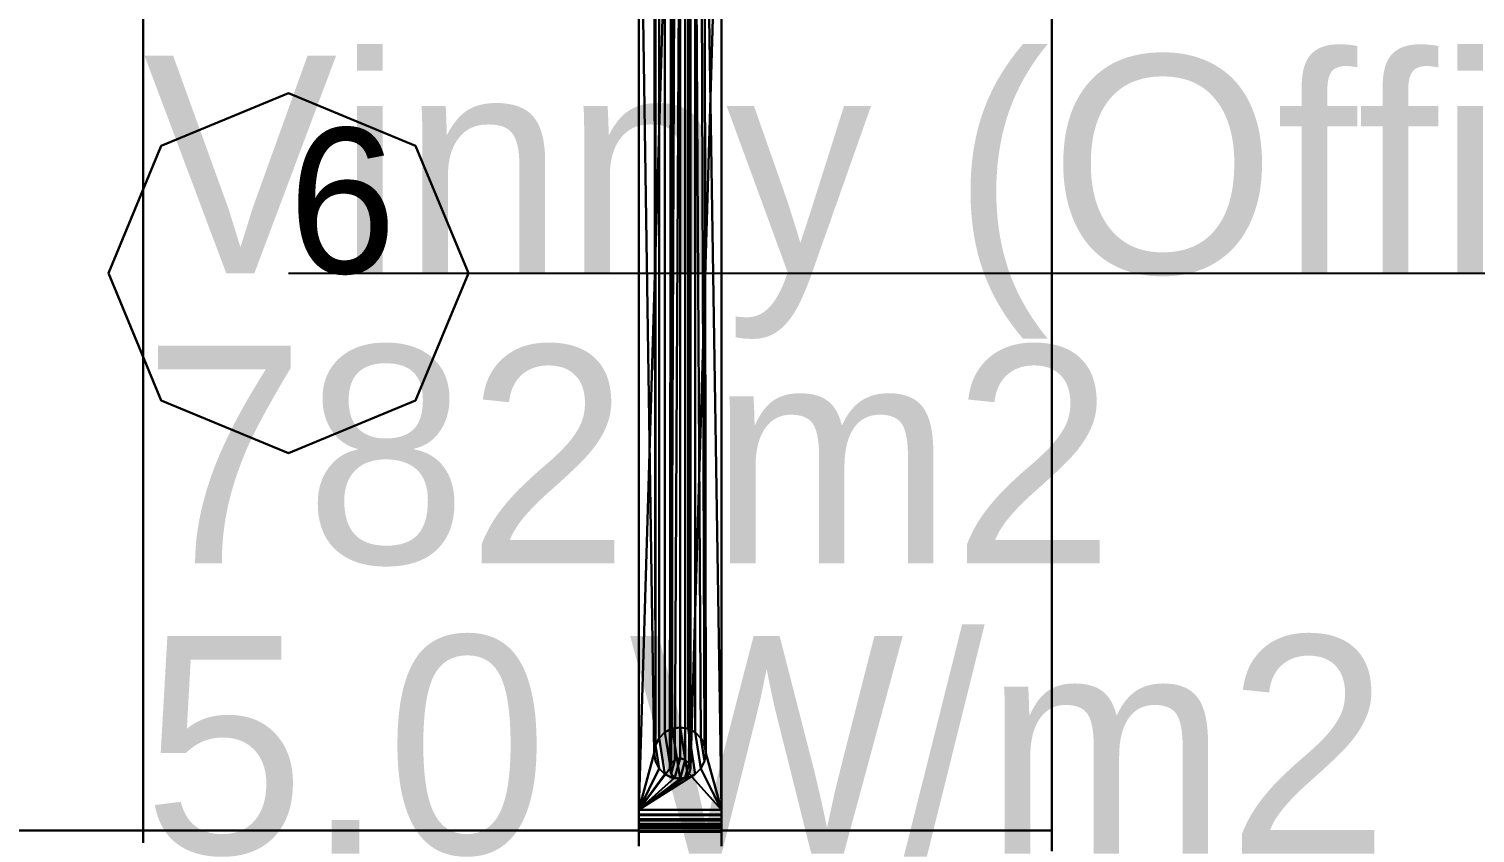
# Model space of a CAD drawing. Extents: x 0 to 48.1, y 0 to 23.7.
# Drawn here: x 17.321 to 18.317, y 11.014 to 11.568 of the extents above; entities that cross this region are included whole.
import ezdxf

# ---------------------------------------------------------------- set-up
doc = ezdxf.new("R2010")
doc.units = 0
doc.header["$MEASUREMENT"] = 0
for name, color, linetype in [('DLXFURN', 5, 'Continuous'), ('DLXLUM', 1, 'Continuous'), ('DLXLUMEX', 1, 'Continuous'), ('DLXSUM', 9, 'Continuous')]:
    doc.layers.add(name, color=color, linetype=linetype)

# ---------------------------------------------------------------- blocks, each defined once
blk = doc.blocks.new('*U41')
for p, q in [((-0.08766, 0.08766), (0, 0.12397)), ((0, 0.12397), (-0.08766, 0.08766)), ((0, 0.12397), (-0.08766, 0.08766)), ((-0.08766, 0.08766), (0, 0.12397)), ((0, 0.12397), (0.08766, 0.08766)), ((0.08766, 0.08766), (0, 0.12397)), ((0, 0.12397), (0, 0.12397)), ((0.08766, 0.08766), (0, 0.12397)), ((0, 0.12397), (0, 0.12397)), ((0, 0.12397), (0.08766, 0.08766)), ((-0.12397, 0), (-0.08766, 0.08766)), ((-0.08766, 0.08766), (-0.12397, 0)), ((-0.08766, 0.08766), (-0.12397, 0)), ((-0.12397, 0), (-0.08766, 0.08766)), ((-0.08766, 0.08766), (-0.08766, 0.08766)), ((-0.08766, 0.08766), (-0.08766, 0.08766)), ((0.08766, 0.08766), (0.12397, 0)), ((0.12397, 0), (0.08766, 0.08766)), ((0.08766, 0.08766), (0.08766, 0.08766)), ((0.12397, 0), (0.08766, 0.08766)), ((0.08766, 0.08766), (0.08766, 0.08766)), ((0.08766, 0.08766), (0.12397, 0)), ((-0.08766, -0.08766), (-0.12397, 0)), ((-0.12397, 0), (-0.08766, -0.08766)), ((-0.12397, 0), (-0.12397, 0)), ((-0.12397, 0), (-0.08766, -0.08766)), ((-0.08766, -0.08766), (-0.12397, 0)), ((-0.12397, 0), (-0.12397, 0)), ((0.12397, 0), (0.08766, -0.08766)), ((0.08766, -0.08766), (0.12397, 0)), ((0.08766, -0.08766), (0.12397, 0)), ((0.12397, 0), (0.08766, -0.08766)), ((0.12397, 0), (0.12397, 0)), ((0.12397, 0), (0.12397, 0)), ((0, -0.12397), (-0.08766, -0.08766)), ((-0.08766, -0.08766), (0, -0.12397)), ((-0.08766, -0.08766), (-0.08766, -0.08766)), ((-0.08766, -0.08766), (0, -0.12397)), ((0, -0.12397), (-0.08766, -0.08766)), ((-0.08766, -0.08766), (-0.08766, -0.08766)), ((0.08766, -0.08766), (0, -0.12397)), ((0, -0.12397), (0.08766, -0.08766)), ((0, -0.12397), (0.08766, -0.08766)), ((0.08766, -0.08766), (0, -0.12397)), ((0.08766, -0.08766), (0.08766, -0.08766)), ((0.08766, -0.08766), (0.08766, -0.08766)), ((0, -0.12397), (0, -0.12397)), ((0, -0.12397), (0, -0.12397))]:
    blk.add_line(p, q)
at = {"color": 1}
blk.add_line((0, 0), (1.265, 0), dxfattribs=at)
at = {"layer": 'DLXLUMEX', "color": 7}
blk.add_text('6', height=0.1, dxfattribs=at).set_placement((0, 0))
blk = doc.blocks.new('*U99')
for p, q in [((-0.1, -5.7), (-0.1, -0.24997)), ((-0.1, -0.26509), (-0.1, -5.7))]:
    blk.add_line(p, q)
blk = doc.blocks.new('*U133')
for p, q in [((0.34138, -0.39472), (0.34138, 0.39472)), ((0.34138, 0.39472), (0.34138, -0.39472)), ((0.34138, -0.39472), (0.34138, 0.39472)), ((0.34138, 0.39472), (0.34138, -0.39472)), ((0.39827, 0.39472), (0.39827, -0.39472)), ((0.39827, -0.39472), (0.39827, 0.39472)), ((0.39827, 0.39472), (0.39827, -0.39472)), ((0.39827, -0.39472), (0.39827, 0.39472)), ((0.62586, -0.39827), (0.62586, 0.39827)), ((0.62586, 0.39827), (0.62586, -0.39827)), ((0.62586, -0.39827), (0.62586, 0.39827)), ((0.62586, 0.39827), (0.62586, -0.39827)), ((0.62586, 0.38405), (0.62586, -0.38405)), ((0.62586, -0.38405), (0.62586, 0.38405)), ((0.62586, 0.38405), (0.62586, -0.38405)), ((0.62586, -0.38405), (0.62586, 0.38405)), ((0.34138, 0.36982), (0.34138, -0.36982)), ((0.34138, -0.36982), (0.34138, 0.36982)), ((0.34138, 0.36982), (0.35204, -0.33071)), ((0.34138, -0.36982), (0.34138, 0.36982)), ((0.35204, -0.33071), (0.34138, 0.36982)), ((0.34138, 0.36982), (0.34138, -0.36982)), ((0.34138, -0.36982), (0.34138, 0.36971)), ((0.34138, -0.36971), (0.34138, 0.36971)), ((0.34138, 0.36971), (0.34138, -0.36982)), ((0.34138, 0.36971), (0.34138, -0.36971)), ((0.34138, -0.36971), (0.34138, 0.36971)), ((0.34138, 0.36971), (0.34138, -0.36971)), ((0.39827, 0.36982), (0.37694, -0.34138)), ((0.37694, -0.34138), (0.39827, 0.36982)), ((0.39827, 0.36982), (0.39827, -0.36982)), ((0.39827, -0.36982), (0.39827, 0.36982)), ((0.39827, 0.36982), (0.39827, -0.36982)), ((0.39827, -0.36982), (0.39827, 0.36982)), ((0.39827, -0.36982), (0.39827, 0.36971)), ((0.39827, 0.36971), (0.39827, -0.36971)), ((0.39827, -0.36971), (0.39827, 0.36971)), ((0.39827, 0.36971), (0.39827, -0.36982)), ((0.39827, 0.36971), (0.39827, -0.36971)), ((0.39827, -0.36971), (0.39827, 0.36971)), ((0.34138, -0.36982), (0.36271, 0.34138)), ((0.36271, 0.34138), (0.34138, -0.36982)), ((0.37694, 0.34138), (0.37694, -0.34138)), ((0.37694, -0.34138), (0.37694, 0.34138)), ((0.35291, -0.32521), (0.35204, 0.33071)), ((0.35204, 0.33071), (0.35291, -0.32521)), ((0.36366, 0.33782), (0.36271, -0.34138)), ((0.36271, -0.34138), (0.36366, 0.33782)), ((0.36627, 0.33522), (0.36366, -0.33782)), ((0.36366, -0.33782), (0.36627, 0.33522)), ((0.36982, 0.33426), (0.36627, -0.33522)), ((0.36627, -0.33522), (0.36982, 0.33426)), ((0.36982, -0.33426), (0.36982, 0.33426)), ((0.36982, 0.33426), (0.36982, -0.33426)), ((0.37338, -0.33522), (0.37338, 0.33522)), ((0.37338, 0.33522), (0.37338, -0.33522)), ((0.37598, -0.33782), (0.37598, 0.33782)), ((0.37598, 0.33782), (0.37598, -0.33782)), ((0.39827, -0.36982), (0.3876, 0.33071)), ((0.3876, 0.33071), (0.39827, -0.36982)), ((0.35291, 0.32521), (0.35291, -0.32521)), ((0.35291, -0.32521), (0.35291, 0.32521)), ((0.35544, -0.32026), (0.35544, 0.32026)), ((0.35544, 0.32026), (0.35544, -0.32026)), ((0.38673, -0.32521), (0.38421, 0.32026)), ((0.38421, 0.32026), (0.38673, -0.32521)), ((0.3876, -0.33071), (0.38673, 0.32521)), ((0.38673, 0.32521), (0.3876, -0.33071)), ((0.35937, -0.31632), (0.35937, 0.31632)), ((0.35937, 0.31632), (0.35937, -0.31632)), ((0.36433, 0.3138), (0.36433, -0.3138)), ((0.36433, -0.3138), (0.36433, 0.3138)), ((0.36982, -0.31293), (0.36982, 0.31293)), ((0.36982, 0.31293), (0.36982, -0.31293)), ((0.37532, -0.3138), (0.37532, 0.3138)), ((0.37532, 0.3138), (0.37532, -0.3138)), ((0.38027, 0.31632), (0.38421, -0.32026)), ((0.38027, -0.31632), (0.38027, 0.31632)), ((0.38421, -0.32026), (0.38027, 0.31632)), ((0.38027, 0.31632), (0.38027, -0.31632)), ((0.35937, -0.31632), (0.35544, -0.32026)), ((0.35937, -0.31632), (0.35544, -0.32026)), ((0.35544, -0.32026), (0.35937, -0.31632)), ((0.35544, -0.32026), (0.35937, -0.31632)), ((0.36433, -0.3138), (0.35937, -0.31632)), ((0.36433, -0.3138), (0.35937, -0.31632)), ((0.35937, -0.31632), (0.36433, -0.3138)), ((0.35937, -0.31632), (0.36433, -0.3138)), ((0.35937, -0.31632), (0.36433, -0.34762)), ((0.36433, -0.34762), (0.35937, -0.31632)), ((0.35937, -0.31632), (0.35937, -0.31632)), ((0.35937, -0.31632), (0.35937, -0.31632)), ((0.36982, -0.31293), (0.36433, -0.3138)), ((0.36982, -0.31293), (0.36433, -0.3138)), ((0.36433, -0.3138), (0.36982, -0.31293)), ((0.36433, -0.3138), (0.36982, -0.31293)), ((0.36433, -0.3138), (0.36982, -0.34849)), ((0.36982, -0.34849), (0.36433, -0.3138)), ((0.36433, -0.3138), (0.36433, -0.3138)), ((0.36433, -0.3138), (0.36433, -0.3138)), ((0.37532, -0.3138), (0.36982, -0.31293)), ((0.36982, -0.31293), (0.37532, -0.34762)), ((0.37532, -0.34762), (0.36982, -0.31293)), ((0.36982, -0.31293), (0.36982, -0.31293)), ((0.36982, -0.31293), (0.37532, -0.3138)), ((0.37532, -0.3138), (0.36982, -0.31293)), ((0.36982, -0.31293), (0.36982, -0.31293)), ((0.36982, -0.31293), (0.37532, -0.3138)), ((0.38027, -0.34509), (0.37532, -0.3138)), ((0.38027, -0.31632), (0.37532, -0.3138)), ((0.37532, -0.3138), (0.38027, -0.34509)), ((0.37532, -0.3138), (0.38027, -0.31632)), ((0.38027, -0.31632), (0.37532, -0.3138)), ((0.37532, -0.3138), (0.37532, -0.3138)), ((0.37532, -0.3138), (0.37532, -0.3138)), ((0.37532, -0.3138), (0.38027, -0.31632)), ((0.38421, -0.34116), (0.38027, -0.31632)), ((0.38421, -0.32026), (0.38027, -0.31632)), ((0.38027, -0.31632), (0.38421, -0.34116)), ((0.38027, -0.31632), (0.38421, -0.32026)), ((0.38421, -0.32026), (0.38027, -0.31632)), ((0.38027, -0.31632), (0.38027, -0.31632)), ((0.38027, -0.31632), (0.38027, -0.31632)), ((0.38027, -0.31632), (0.38421, -0.32026)), ((0.35291, -0.32521), (0.35204, -0.33071)), ((0.35204, -0.33071), (0.35291, -0.32521)), ((0.35204, -0.33071), (0.35291, -0.32521)), ((0.35291, -0.32521), (0.35204, -0.33071)), ((0.35544, -0.32026), (0.35291, -0.32521)), ((0.35544, -0.32026), (0.35291, -0.32521)), ((0.35291, -0.32521), (0.35544, -0.32026)), ((0.35291, -0.32521), (0.35544, -0.32026)), ((0.35544, -0.34116), (0.35291, -0.32521)), ((0.35291, -0.32521), (0.35544, -0.34116)), ((0.35291, -0.32521), (0.35291, -0.32521)), ((0.35291, -0.32521), (0.35291, -0.32521)), ((0.35544, -0.32026), (0.35937, -0.34509)), ((0.35937, -0.34509), (0.35544, -0.32026)), ((0.35544, -0.32026), (0.35544, -0.32026)), ((0.35544, -0.32026), (0.35544, -0.32026)), ((0.38673, -0.3362), (0.38421, -0.32026)), ((0.38673, -0.32521), (0.38421, -0.32026)), ((0.38421, -0.32026), (0.38673, -0.3362)), ((0.38673, -0.32521), (0.38421, -0.32026)), ((0.38421, -0.32026), (0.38421, -0.32026)), ((0.38421, -0.32026), (0.38673, -0.32521)), ((0.38421, -0.32026), (0.38421, -0.32026)), ((0.38421, -0.32026), (0.38673, -0.32521)), ((0.3876, -0.33071), (0.38673, -0.32521)), ((0.3876, -0.33071), (0.38673, -0.32521)), ((0.38673, -0.32521), (0.38673, -0.32521)), ((0.38673, -0.32521), (0.3876, -0.33071)), ((0.38673, -0.32521), (0.38673, -0.32521)), ((0.38673, -0.32521), (0.3876, -0.33071)), ((0.35204, -0.33071), (0.34138, -0.36982)), ((0.34138, -0.36982), (0.35204, -0.33071)), ((0.35204, -0.33071), (0.35291, -0.3362)), ((0.35291, -0.3362), (0.35204, -0.33071)), ((0.35291, -0.3362), (0.35204, -0.33071)), ((0.35204, -0.33071), (0.35204, -0.33071)), ((0.35204, -0.33071), (0.35291, -0.3362)), ((0.35204, -0.33071), (0.35204, -0.33071)), ((0.35291, -0.3362), (0.35544, -0.34116)), ((0.35544, -0.34116), (0.35291, -0.3362)), ((0.35544, -0.34116), (0.35291, -0.3362)), ((0.35291, -0.3362), (0.35291, -0.3362)), ((0.35291, -0.3362), (0.35544, -0.34116)), ((0.35291, -0.3362), (0.35291, -0.3362)), ((0.36271, -0.34138), (0.36366, -0.33782)), ((0.36366, -0.33782), (0.36271, -0.34138)), ((0.36271, -0.34138), (0.36366, -0.33782)), ((0.36366, -0.33782), (0.36271, -0.34138)), ((0.36366, -0.33782), (0.36627, -0.33522)), ((0.36627, -0.33522), (0.36366, -0.34493)), ((0.36366, -0.34493), (0.36627, -0.33522)), ((0.36627, -0.33522), (0.36366, -0.33782)), ((0.36627, -0.33522), (0.36366, -0.33782)), ((0.36366, -0.33782), (0.36627, -0.33522)), ((0.36366, -0.33782), (0.36366, -0.33782)), ((0.36366, -0.33782), (0.36366, -0.33782)), ((0.36627, -0.33522), (0.36982, -0.33426)), ((0.36982, -0.33426), (0.36627, -0.34754)), ((0.36627, -0.34754), (0.36982, -0.33426)), ((0.36982, -0.33426), (0.36627, -0.33522)), ((0.36627, -0.33522), (0.36982, -0.33426)), ((0.36982, -0.33426), (0.36627, -0.33522)), ((0.36627, -0.33522), (0.36627, -0.33522)), ((0.36627, -0.33522), (0.36627, -0.33522)), ((0.36982, -0.33426), (0.37338, -0.33522)), ((0.37338, -0.33522), (0.36982, -0.33426)), ((0.36982, -0.33426), (0.36982, -0.33426)), ((0.36982, -0.33426), (0.37338, -0.33522)), ((0.37338, -0.33522), (0.36982, -0.33426)), ((0.36982, -0.33426), (0.36982, -0.33426)), ((0.36982, -0.34849), (0.37338, -0.33522)), ((0.37338, -0.33522), (0.36982, -0.34849)), ((0.37338, -0.33522), (0.37598, -0.33782)), ((0.37598, -0.33782), (0.37338, -0.33522)), ((0.37598, -0.33782), (0.37338, -0.33522)), ((0.37338, -0.33522), (0.37338, -0.33522)), ((0.37338, -0.33522), (0.37598, -0.33782)), ((0.37338, -0.33522), (0.37338, -0.33522)), ((0.37338, -0.34754), (0.37598, -0.33782)), ((0.37598, -0.33782), (0.37338, -0.34754)), ((0.37598, -0.33782), (0.37694, -0.34138)), ((0.37694, -0.34138), (0.37598, -0.33782)), ((0.37598, -0.33782), (0.37598, -0.33782)), ((0.37598, -0.33782), (0.37694, -0.34138)), ((0.37694, -0.34138), (0.37598, -0.33782)), ((0.37598, -0.33782), (0.37598, -0.33782)), ((0.38421, -0.34116), (0.38673, -0.3362)), ((0.38421, -0.34116), (0.38673, -0.3362)), ((0.38673, -0.3362), (0.38421, -0.34116)), ((0.38673, -0.3362), (0.38421, -0.34116)), ((0.38673, -0.3362), (0.3876, -0.33071)), ((0.38673, -0.3362), (0.3876, -0.33071)), ((0.3876, -0.33071), (0.38673, -0.3362)), ((0.3876, -0.33071), (0.38673, -0.3362)), ((0.38673, -0.3362), (0.38673, -0.3362)), ((0.38673, -0.3362), (0.38673, -0.3362)), ((0.3876, -0.33071), (0.3876, -0.33071)), ((0.3876, -0.33071), (0.3876, -0.33071)), ((0.3876, -0.33071), (0.39827, -0.36982)), ((0.39827, -0.36982), (0.3876, -0.33071)), ((0.34138, -0.36982), (0.35544, -0.34116)), ((0.35544, -0.34116), (0.34138, -0.36982)), ((0.34138, -0.36982), (0.36271, -0.34138)), ((0.36271, -0.34138), (0.34138, -0.36982)), ((0.35937, -0.34509), (0.34138, -0.36982)), ((0.34138, -0.36982), (0.38027, -0.34509)), ((0.38027, -0.34509), (0.34138, -0.36982)), ((0.34138, -0.36982), (0.35937, -0.34509)), ((0.34138, -0.36982), (0.36627, -0.34754)), ((0.37338, -0.34754), (0.34138, -0.36982)), ((0.36627, -0.34754), (0.34138, -0.36982)), ((0.34138, -0.36982), (0.37338, -0.34754)), ((0.34138, -0.36982), (0.36982, -0.34849)), ((0.36982, -0.34849), (0.34138, -0.36982)), ((0.35544, -0.34116), (0.35937, -0.34509)), ((0.35544, -0.34116), (0.35544, -0.34116)), ((0.35937, -0.34509), (0.35544, -0.34116)), ((0.35937, -0.34509), (0.35544, -0.34116)), ((0.35544, -0.34116), (0.35544, -0.34116)), ((0.35544, -0.34116), (0.35937, -0.34509)), ((0.35937, -0.34509), (0.36433, -0.34762)), ((0.35937, -0.34509), (0.36433, -0.34762)), ((0.36433, -0.34762), (0.35937, -0.34509)), ((0.35937, -0.34509), (0.35937, -0.34509)), ((0.36433, -0.34762), (0.35937, -0.34509)), ((0.35937, -0.34509), (0.35937, -0.34509)), ((0.36366, -0.34493), (0.36271, -0.34138)), ((0.36271, -0.34138), (0.36366, -0.34493)), ((0.36366, -0.34493), (0.36271, -0.34138)), ((0.36271, -0.34138), (0.36271, -0.34138)), ((0.36271, -0.34138), (0.36366, -0.34493)), ((0.36271, -0.34138), (0.36271, -0.34138)), ((0.36627, -0.34754), (0.36366, -0.34493)), ((0.36366, -0.34493), (0.36627, -0.34754)), ((0.36366, -0.34493), (0.36627, -0.34754)), ((0.36627, -0.34754), (0.36366, -0.34493)), ((0.36366, -0.34493), (0.36366, -0.34493)), ((0.36366, -0.34493), (0.36366, -0.34493)), ((0.36433, -0.34762), (0.36982, -0.34849)), ((0.36433, -0.34762), (0.36433, -0.34762)), ((0.36982, -0.34849), (0.36433, -0.34762)), ((0.36433, -0.34762), (0.36433, -0.34762)), ((0.36433, -0.34762), (0.36982, -0.34849)), ((0.36982, -0.34849), (0.36433, -0.34762)), ((0.36982, -0.34849), (0.36627, -0.34754)), ((0.36627, -0.34754), (0.36982, -0.34849)), ((0.36627, -0.34754), (0.36982, -0.34849)), ((0.36982, -0.34849), (0.36627, -0.34754)), ((0.36627, -0.34754), (0.36627, -0.34754)), ((0.36627, -0.34754), (0.36627, -0.34754)), ((0.37338, -0.34754), (0.36982, -0.34849)), ((0.36982, -0.34849), (0.37338, -0.34754)), ((0.36982, -0.34849), (0.37338, -0.34754)), ((0.37338, -0.34754), (0.36982, -0.34849)), ((0.36982, -0.34849), (0.37532, -0.34762)), ((0.37532, -0.34762), (0.36982, -0.34849)), ((0.36982, -0.34849), (0.37532, -0.34762)), ((0.37532, -0.34762), (0.36982, -0.34849)), ((0.36982, -0.34849), (0.36982, -0.34849)), ((0.36982, -0.34849), (0.36982, -0.34849)), ((0.36982, -0.34849), (0.36982, -0.34849)), ((0.36982, -0.34849), (0.36982, -0.34849)), ((0.37598, -0.34493), (0.37338, -0.34754)), ((0.37338, -0.34754), (0.37598, -0.34493)), ((0.37338, -0.34754), (0.37598, -0.34493)), ((0.37598, -0.34493), (0.37338, -0.34754)), ((0.37338, -0.34754), (0.37338, -0.34754)), ((0.37338, -0.34754), (0.37338, -0.34754)), ((0.37532, -0.34762), (0.38027, -0.34509)), ((0.38027, -0.34509), (0.37532, -0.34762)), ((0.37532, -0.34762), (0.38027, -0.34509)), ((0.38027, -0.34509), (0.37532, -0.34762)), ((0.37532, -0.34762), (0.37532, -0.34762)), ((0.37532, -0.34762), (0.37532, -0.34762)), ((0.37694, -0.34138), (0.37598, -0.34493)), ((0.37598, -0.34493), (0.37694, -0.34138)), ((0.37694, -0.34138), (0.37598, -0.34493)), ((0.37598, -0.34493), (0.37694, -0.34138)), ((0.39827, -0.36982), (0.37598, -0.34493)), ((0.37598, -0.34493), (0.39827, -0.36982)), ((0.37598, -0.34493), (0.37598, -0.34493)), ((0.37598, -0.34493), (0.37598, -0.34493)), ((0.37694, -0.34138), (0.37694, -0.34138)), ((0.37694, -0.34138), (0.37694, -0.34138)), ((0.38027, -0.34509), (0.38421, -0.34116)), ((0.38421, -0.34116), (0.38027, -0.34509)), ((0.38027, -0.34509), (0.38421, -0.34116)), ((0.38421, -0.34116), (0.38027, -0.34509)), ((0.38027, -0.34509), (0.38027, -0.34509)), ((0.38027, -0.34509), (0.38027, -0.34509)), ((0.38421, -0.34116), (0.38421, -0.34116)), ((0.38421, -0.34116), (0.38421, -0.34116)), ((0.39827, -0.36982), (0.38421, -0.34116)), ((0.38421, -0.34116), (0.39827, -0.36982)), ((0.34138, -0.37307), (0.34138, -0.36971)), ((0.34138, -0.36982), (0.34138, -0.36971)), ((0.34138, -0.36971), (0.34138, -0.37307)), ((0.34138, -0.36971), (0.34138, -0.36982)), ((0.34138, -0.37307), (0.34138, -0.36971)), ((0.34138, -0.36971), (0.39827, -0.36971)), ((0.39827, -0.36971), (0.34138, -0.36971)), ((0.34138, -0.36971), (0.39827, -0.36971)), ((0.39827, -0.36971), (0.34138, -0.36971)), ((0.34138, -0.36971), (0.34138, -0.37307)), ((0.34138, -0.36982), (0.34138, -0.37307)), ((0.34138, -0.37307), (0.34138, -0.36982)), ((0.34138, -0.36982), (0.34138, -0.37354)), ((0.34138, -0.37354), (0.34138, -0.36982)), ((0.39827, -0.36982), (0.34138, -0.36982)), ((0.34138, -0.37354), (0.34138, -0.36982)), ((0.34138, -0.36982), (0.39827, -0.36982)), ((0.34138, -0.36982), (0.34138, -0.37354)), ((0.39827, -0.36982), (0.34138, -0.36982)), ((0.34138, -0.36982), (0.39827, -0.36982)), ((0.34138, -0.37626), (0.34138, -0.37307)), ((0.34138, -0.37307), (0.34138, -0.37354)), ((0.34138, -0.37354), (0.34138, -0.37307)), ((0.34138, -0.37307), (0.34138, -0.37626)), ((0.39827, -0.37307), (0.34138, -0.37307)), ((0.34138, -0.37626), (0.34138, -0.37307)), ((0.34138, -0.37307), (0.39827, -0.37307)), ((0.34138, -0.37307), (0.39827, -0.37307)), ((0.39827, -0.37307), (0.34138, -0.37307)), ((0.34138, -0.37307), (0.34138, -0.37626)), ((0.34138, -0.37354), (0.34138, -0.37626)), ((0.34138, -0.37626), (0.34138, -0.37354)), ((0.34138, -0.37354), (0.34138, -0.37719)), ((0.34138, -0.37719), (0.34138, -0.37354)), ((0.34138, -0.37354), (0.34138, -0.37626)), ((0.34138, -0.37626), (0.34138, -0.37354)), ((0.39827, -0.37354), (0.34138, -0.37354)), ((0.34138, -0.37719), (0.34138, -0.37354)), ((0.34138, -0.37354), (0.39827, -0.37354)), ((0.34138, -0.37354), (0.34138, -0.37719)), ((0.39827, -0.37354), (0.34138, -0.37354)), ((0.34138, -0.37354), (0.39827, -0.37354)), ((0.34138, -0.37935), (0.34138, -0.37626)), ((0.34138, -0.37626), (0.34138, -0.37935)), ((0.39827, -0.37626), (0.34138, -0.37626)), ((0.34138, -0.37935), (0.34138, -0.37626)), ((0.34138, -0.37626), (0.39827, -0.37626)), ((0.34138, -0.37626), (0.39827, -0.37626)), ((0.39827, -0.37626), (0.34138, -0.37626)), ((0.34138, -0.37626), (0.34138, -0.37935)), ((0.34138, -0.37719), (0.34138, -0.37935)), ((0.34138, -0.37935), (0.34138, -0.37719)), ((0.34138, -0.37719), (0.34138, -0.38071)), ((0.34138, -0.38071), (0.34138, -0.37719)), ((0.34138, -0.37719), (0.34138, -0.37935)), ((0.34138, -0.37935), (0.34138, -0.37719)), ((0.39827, -0.37719), (0.34138, -0.37719)), ((0.34138, -0.38071), (0.34138, -0.37719)), ((0.34138, -0.37719), (0.39827, -0.37719)), ((0.34138, -0.37719), (0.34138, -0.38071)), ((0.39827, -0.37719), (0.34138, -0.37719)), ((0.34138, -0.37719), (0.39827, -0.37719)), ((0.39827, -0.36971), (0.39827, -0.36982)), ((0.39827, -0.36982), (0.39827, -0.36971)), ((0.39827, -0.36971), (0.39827, -0.37307)), ((0.39827, -0.37307), (0.39827, -0.36971)), ((0.39827, -0.36971), (0.39827, -0.37307)), ((0.39827, -0.37307), (0.39827, -0.36971)), ((0.39827, -0.37354), (0.39827, -0.36982)), ((0.39827, -0.36982), (0.39827, -0.37307)), ((0.39827, -0.37307), (0.39827, -0.36982)), ((0.39827, -0.36982), (0.39827, -0.37354)), ((0.39827, -0.36982), (0.39827, -0.37354)), ((0.39827, -0.37354), (0.39827, -0.36982)), ((0.39827, -0.37307), (0.39827, -0.37354)), ((0.39827, -0.37354), (0.39827, -0.37307)), ((0.39827, -0.37307), (0.39827, -0.37626)), ((0.39827, -0.37626), (0.39827, -0.37307)), ((0.39827, -0.37307), (0.39827, -0.37626)), ((0.39827, -0.37626), (0.39827, -0.37307)), ((0.39827, -0.37719), (0.39827, -0.37354)), ((0.39827, -0.37354), (0.39827, -0.37626)), ((0.39827, -0.37626), (0.39827, -0.37354)), ((0.39827, -0.37354), (0.39827, -0.37719)), ((0.39827, -0.37354), (0.39827, -0.37719)), ((0.39827, -0.37719), (0.39827, -0.37354)), ((0.39827, -0.37626), (0.39827, -0.37719)), ((0.39827, -0.37719), (0.39827, -0.37626)), ((0.39827, -0.37626), (0.39827, -0.37935)), ((0.39827, -0.37935), (0.39827, -0.37626)), ((0.39827, -0.37626), (0.39827, -0.37935)), ((0.39827, -0.37935), (0.39827, -0.37626)), ((0.39827, -0.38071), (0.39827, -0.37719)), ((0.39827, -0.37935), (0.39827, -0.37719)), ((0.39827, -0.37719), (0.39827, -0.38071)), ((0.39827, -0.37719), (0.39827, -0.37935)), ((0.39827, -0.37719), (0.39827, -0.38071)), ((0.39827, -0.38071), (0.39827, -0.37719)), ((0.62586, -0.38405), (-0.62586, -0.38405)), ((0.62586, -0.38405), (-0.62586, -0.38405)), ((-0.62586, -0.38405), (0.62586, -0.38405)), ((-0.62586, -0.38405), (0.62586, -0.38405)), ((0.34138, -0.38227), (0.34138, -0.37935)), ((0.34138, -0.37935), (0.34138, -0.38227)), ((0.39827, -0.37935), (0.34138, -0.37935)), ((0.34138, -0.38227), (0.34138, -0.37935)), ((0.34138, -0.37935), (0.39827, -0.37935)), ((0.34138, -0.37935), (0.39827, -0.37935)), ((0.39827, -0.37935), (0.34138, -0.37935)), ((0.34138, -0.37935), (0.34138, -0.38227)), ((0.34138, -0.38071), (0.34138, -0.38227)), ((0.34138, -0.38227), (0.34138, -0.38071)), ((0.34138, -0.38071), (0.34138, -0.38405)), ((0.34138, -0.38405), (0.34138, -0.38071)), ((0.34138, -0.38071), (0.34138, -0.38227)), ((0.34138, -0.38227), (0.34138, -0.38071)), ((0.39827, -0.38071), (0.34138, -0.38071)), ((0.34138, -0.38405), (0.34138, -0.38071)), ((0.34138, -0.38071), (0.39827, -0.38071)), ((0.34138, -0.38071), (0.34138, -0.38405)), ((0.39827, -0.38071), (0.34138, -0.38071)), ((0.34138, -0.38071), (0.39827, -0.38071)), ((0.34138, -0.38497), (0.34138, -0.38227)), ((0.34138, -0.38227), (0.34138, -0.38497)), ((0.39827, -0.38227), (0.34138, -0.38227)), ((0.34138, -0.38497), (0.34138, -0.38227)), ((0.34138, -0.38227), (0.39827, -0.38227)), ((0.34138, -0.38227), (0.39827, -0.38227)), ((0.39827, -0.38227), (0.34138, -0.38227)), ((0.34138, -0.38227), (0.34138, -0.38497)), ((0.34138, -0.38405), (0.34138, -0.38497)), ((0.34138, -0.38497), (0.34138, -0.38405)), ((0.34138, -0.38405), (0.34138, -0.38714)), ((0.34138, -0.38714), (0.34138, -0.38405)), ((0.34138, -0.38405), (0.34138, -0.38497)), ((0.34138, -0.38497), (0.34138, -0.38405)), ((0.39827, -0.38405), (0.34138, -0.38405)), ((0.34138, -0.38714), (0.34138, -0.38405)), ((0.34138, -0.38405), (0.39827, -0.38405)), ((0.34138, -0.38405), (0.34138, -0.38714)), ((0.39827, -0.38405), (0.34138, -0.38405)), ((0.34138, -0.38405), (0.39827, -0.38405)), ((0.34138, -0.38742), (0.34138, -0.38497)), ((0.34138, -0.38497), (0.34138, -0.38742)), ((0.39827, -0.38497), (0.34138, -0.38497)), ((0.34138, -0.38742), (0.34138, -0.38497)), ((0.34138, -0.38497), (0.39827, -0.38497)), ((0.34138, -0.38497), (0.39827, -0.38497)), ((0.39827, -0.38497), (0.34138, -0.38497)), ((0.34138, -0.38497), (0.34138, -0.38742)), ((0.39827, -0.37935), (0.39827, -0.38071)), ((0.39827, -0.38071), (0.39827, -0.37935)), ((0.39827, -0.37935), (0.39827, -0.38227)), ((0.39827, -0.38227), (0.39827, -0.37935)), ((0.39827, -0.37935), (0.39827, -0.38227)), ((0.39827, -0.38227), (0.39827, -0.37935)), ((0.39827, -0.38405), (0.39827, -0.38071)), ((0.39827, -0.38227), (0.39827, -0.38071)), ((0.39827, -0.38071), (0.39827, -0.38405)), ((0.39827, -0.38071), (0.39827, -0.38227)), ((0.39827, -0.38071), (0.39827, -0.38405)), ((0.39827, -0.38405), (0.39827, -0.38071)), ((0.39827, -0.38227), (0.39827, -0.38405)), ((0.39827, -0.38405), (0.39827, -0.38227)), ((0.39827, -0.38227), (0.39827, -0.38497)), ((0.39827, -0.38497), (0.39827, -0.38227)), ((0.39827, -0.38227), (0.39827, -0.38497)), ((0.39827, -0.38497), (0.39827, -0.38227)), ((0.39827, -0.38714), (0.39827, -0.38405)), ((0.39827, -0.38497), (0.39827, -0.38405)), ((0.39827, -0.38405), (0.39827, -0.38714)), ((0.39827, -0.38405), (0.39827, -0.38497)), ((0.39827, -0.38405), (0.39827, -0.38714)), ((0.39827, -0.38714), (0.39827, -0.38405)), ((0.39827, -0.38497), (0.39827, -0.38714)), ((0.39827, -0.38714), (0.39827, -0.38497)), ((0.39827, -0.38497), (0.39827, -0.38742)), ((0.39827, -0.38742), (0.39827, -0.38497)), ((0.39827, -0.38497), (0.39827, -0.38742)), ((0.39827, -0.38742), (0.39827, -0.38497)), ((0.62586, -0.38405), (0.62586, -0.38405)), ((0.62586, -0.38405), (0.62586, -0.38405))]:
    blk.add_line(p, q)
blk = doc.blocks.new('*U150')
at = {"layer": 'DLXSUM'}
for s, p in [('Vinny (Office Lighting)', (0, 0)), ('782 m2', (0, -0.2)), ('5.0 W/m2', (0, -0.4))]:
    blk.add_text(s, height=0.15, dxfattribs=at).set_placement(p)

msp = doc.modelspace()

# ---------------------------------------------------------------- block references
at = {"layer": 'DLXFURN'}
for name, p in [('*U99', (17.5, 12.4)), ('*U133', (17.4, 11.39998))]:
    msp.add_blockref(name, p, dxfattribs=at)
at = {"layer": 'DLXLUM'}
msp.add_blockref('*U41', (17.5, 11.4), dxfattribs=at)
at = {"layer": 'DLXSUM'}
msp.add_blockref('*U150', (17.4, 11.39998), dxfattribs=at)

doc.saveas('drawing.dxf')
